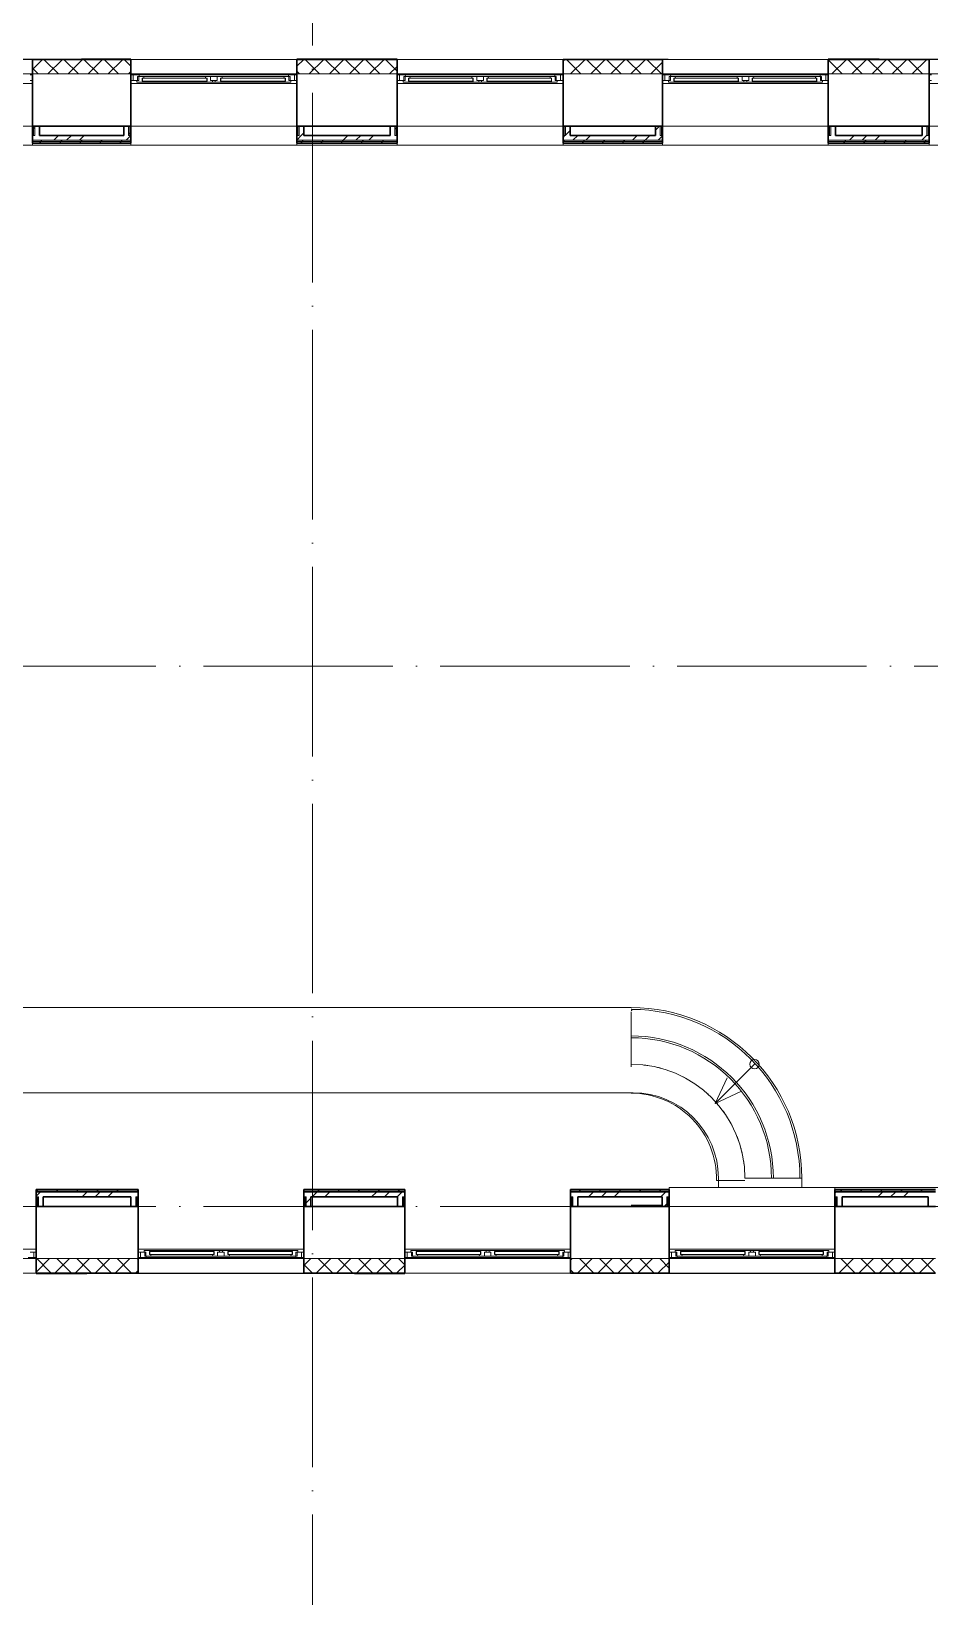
# Model space of a CAD drawing. Header units: millimetres. Extents: x -421858 to 614926, y -468665 to 141641.
# Drawn here: x 146510 to 155991, y 12845 to 29363 of the extents above; entities that cross this region are included whole.
import ezdxf

# ---------------------------------------------------------------- set-up
doc = ezdxf.new("R2010")
doc.units = ezdxf.units.MM
doc.linetypes.add('ADSK_Линия сетки', pattern=[25, 20, -2.5, 0, -2.5])
for name, color, linetype, lineweight in [('_ Окна', 7, 'Continuous', 9), ('Аннотация', 7, 'Continuous', 18), ('Лестницы', 252, 'Continuous', 9), ('Линии', 252, 'Continuous', 9), ('Ограждение', 252, 'Continuous', 9), ('Окна', 252, 'Continuous', 9), ('Оси', 252, 'Continuous', 9), ('Перекрытие', 252, 'Continuous', 18), ('Стены внутренние', 7, 'Continuous', 18), ('Стены наружные', 7, 'Continuous', 18), ('Стены штриховка', 252, 'Continuous', 9)]:
    doc.layers.add(name, color=color, linetype=linetype, lineweight=lineweight)
doc.layers.add('Узлы', color=7, linetype='Continuous')

# ---------------------------------------------------------------- blocks, each defined once
blk = doc.blocks.new('2 этаж')
at = {"layer": '_ Окна', "color": 251, "true_color": 0x636466}
for p, q in [((146521, 28903), (146496, 28903)), ((146496, 28845), (146521, 28845)), ((147586, 28903), (147561, 28903)), ((147561, 28845), (147586, 28845)), ((147586, 28845), (147586, 28903)), ((147684, 28869), (147681, 28869)), ((147681, 28869), (147681, 28837)), ((147681, 28837), (147684, 28837)), ((148361, 28869), (147684, 28869)), ((147684, 28869), (147684, 28837)), ((147684, 28837), (147684, 28869)), ((147684, 28837), (148361, 28837)), ((148361, 28837), (148361, 28869)), ((148361, 28869), (148361, 28837)), ((148364, 28869), (148361, 28869)), ((148361, 28837), (148364, 28837)), ((148364, 28837), (148364, 28869)), ((148511, 28869), (148508, 28869)), ((148508, 28869), (148508, 28837)), ((148508, 28837), (148511, 28837)), ((149188, 28869), (148511, 28869)), ((148511, 28869), (148511, 28837)), ((148511, 28837), (148511, 28869)), ((148511, 28837), (149188, 28837)), ((149188, 28837), (149188, 28869)), ((149188, 28869), (149188, 28837)), ((149191, 28869), (149188, 28869)), ((149188, 28837), (149191, 28837)), ((149191, 28837), (149191, 28869)), ((149311, 28903), (149286, 28903)), ((149286, 28903), (149286, 28845)), ((149286, 28845), (149311, 28845)), ((150396, 28903), (150371, 28903)), ((150371, 28845), (150396, 28845)), ((150396, 28845), (150396, 28903)), ((150494, 28869), (150491, 28869)), ((150491, 28869), (150491, 28837)), ((150491, 28837), (150494, 28837)), ((151171, 28869), (150494, 28869)), ((150494, 28869), (150494, 28837)), ((150494, 28837), (150494, 28869)), ((150494, 28837), (151171, 28837)), ((151171, 28837), (151171, 28869)), ((151171, 28869), (151171, 28837)), ((151174, 28869), (151171, 28869)), ((151171, 28837), (151174, 28837)), ((151174, 28837), (151174, 28869)), ((151321, 28869), (151318, 28869)), ((151318, 28869), (151318, 28837)), ((151318, 28837), (151321, 28837)), ((151998, 28869), (151321, 28869)), ((151321, 28869), (151321, 28837)), ((151321, 28837), (151321, 28869)), ((151321, 28837), (151998, 28837)), ((151998, 28837), (151998, 28869)), ((151998, 28869), (151998, 28837)), ((152001, 28869), (151998, 28869)), ((151998, 28837), (152001, 28837)), ((152001, 28837), (152001, 28869)), ((152121, 28903), (152096, 28903)), ((152096, 28903), (152096, 28845)), ((152096, 28845), (152121, 28845)), ((153196, 28903), (153171, 28903)), ((153171, 28845), (153196, 28845)), ((153196, 28845), (153196, 28903)), ((153294, 28869), (153291, 28869)), ((153291, 28869), (153291, 28837)), ((153291, 28837), (153294, 28837)), ((153971, 28869), (153294, 28869)), ((153294, 28869), (153294, 28837)), ((153294, 28837), (153294, 28869)), ((153294, 28837), (153971, 28837)), ((153971, 28837), (153971, 28869)), ((153971, 28869), (153971, 28837)), ((153974, 28869), (153971, 28869)), ((153971, 28837), (153974, 28837)), ((153974, 28837), (153974, 28869)), ((154121, 28869), (154118, 28869)), ((154118, 28869), (154118, 28837)), ((154118, 28837), (154121, 28837)), ((154798, 28869), (154121, 28869)), ((154121, 28869), (154121, 28837)), ((154121, 28837), (154121, 28869)), ((154121, 28837), (154798, 28837)), ((154798, 28837), (154798, 28869)), ((154798, 28869), (154798, 28837)), ((154801, 28869), (154798, 28869)), ((154798, 28837), (154801, 28837)), ((154801, 28837), (154801, 28869)), ((154921, 28903), (154896, 28903)), ((154896, 28903), (154896, 28845)), ((154896, 28845), (154921, 28845)), ((156011, 28903), (155986, 28903)), ((155986, 28845), (156011, 28845)), ((146561, 16481), (146536, 16481)), ((146536, 16481), (146536, 16423)), ((146536, 16423), (146561, 16423)), ((147661, 16481), (147636, 16481)), ((147636, 16423), (147661, 16423)), ((147661, 16423), (147661, 16481)), ((147759, 16489), (147756, 16489)), ((147756, 16489), (147756, 16457)), ((147756, 16457), (147759, 16457)), ((148436, 16489), (147759, 16489)), ((147759, 16489), (147759, 16457)), ((147759, 16457), (147759, 16489)), ((147759, 16457), (148436, 16457)), ((148436, 16457), (148436, 16489)), ((148436, 16489), (148436, 16457)), ((148439, 16489), (148436, 16489)), ((148436, 16457), (148439, 16457)), ((148439, 16457), (148439, 16489)), ((148586, 16489), (148583, 16489)), ((148583, 16489), (148583, 16457)), ((148583, 16457), (148586, 16457)), ((149263, 16489), (148586, 16489)), ((148586, 16489), (148586, 16457)), ((148586, 16457), (148586, 16489)), ((148586, 16457), (149263, 16457)), ((149263, 16457), (149263, 16489)), ((149263, 16489), (149263, 16457)), ((149266, 16489), (149263, 16489)), ((149263, 16457), (149266, 16457)), ((149266, 16457), (149266, 16489)), ((149386, 16481), (149361, 16481)), ((149361, 16481), (149361, 16423)), ((149361, 16423), (149386, 16423)), ((150476, 16481), (150451, 16481)), ((150451, 16423), (150476, 16423)), ((150476, 16423), (150476, 16481)), ((150574, 16489), (150571, 16489)), ((150571, 16489), (150571, 16457)), ((150571, 16457), (150574, 16457)), ((151251, 16489), (150574, 16489)), ((150574, 16489), (150574, 16457)), ((150574, 16457), (150574, 16489)), ((150574, 16457), (151251, 16457)), ((151251, 16457), (151251, 16489)), ((151251, 16489), (151251, 16457)), ((151254, 16489), (151251, 16489)), ((151251, 16457), (151254, 16457)), ((151254, 16457), (151254, 16489)), ((151401, 16489), (151398, 16489)), ((151398, 16489), (151398, 16457)), ((151398, 16457), (151401, 16457)), ((152078, 16489), (151401, 16489)), ((151401, 16489), (151401, 16457)), ((151401, 16457), (151401, 16489)), ((151401, 16457), (152078, 16457)), ((152078, 16457), (152078, 16489)), ((152078, 16489), (152078, 16457)), ((152081, 16489), (152078, 16489)), ((152078, 16457), (152081, 16457)), ((152081, 16457), (152081, 16489)), ((152201, 16481), (152176, 16481)), ((152176, 16481), (152176, 16423)), ((152176, 16423), (152201, 16423)), ((153266, 16481), (153241, 16481)), ((153241, 16423), (153266, 16423)), ((153266, 16423), (153266, 16481)), ((153364, 16489), (153361, 16489)), ((153361, 16489), (153361, 16457)), ((153361, 16457), (153364, 16457)), ((154041, 16489), (153364, 16489)), ((153364, 16489), (153364, 16457)), ((153364, 16457), (153364, 16489)), ((153364, 16457), (154041, 16457)), ((154041, 16457), (154041, 16489)), ((154041, 16489), (154041, 16457)), ((154044, 16489), (154041, 16489)), ((154041, 16457), (154044, 16457)), ((154044, 16457), (154044, 16489)), ((154191, 16489), (154188, 16489)), ((154188, 16489), (154188, 16457)), ((154188, 16457), (154191, 16457)), ((154868, 16489), (154191, 16489)), ((154191, 16489), (154191, 16457)), ((154191, 16457), (154191, 16489)), ((154191, 16457), (154868, 16457)), ((154868, 16457), (154868, 16489)), ((154868, 16489), (154868, 16457)), ((154871, 16489), (154868, 16489)), ((154868, 16457), (154871, 16457)), ((154871, 16457), (154871, 16489)), ((154991, 16481), (154966, 16481)), ((154966, 16481), (154966, 16423)), ((154966, 16423), (154991, 16423))]:
    blk.add_line(p, q, dxfattribs=at)
at = {"layer": '_ Окна', "color": 251, "lineweight": 18, "true_color": 0x636466}
for p, q in [((147645, 28903), (147586, 28903)), ((147586, 28903), (147586, 28845)), ((147586, 28845), (147624, 28845)), ((147644, 28845), (147624, 28845)), ((147624, 28845), (147624, 28828)), ((147624, 28828), (147680, 28828)), ((147632, 28845), (147632, 28886)), ((147632, 28886), (147644, 28886)), ((147644, 28886), (147644, 28845)), ((147694, 28886), (147644, 28886)), ((147650, 28886), (147645, 28903)), ((147680, 28828), (147681, 28829)), ((147681, 28837), (147681, 28869)), ((147681, 28869), (147699, 28869)), ((147699, 28837), (147681, 28837)), ((147681, 28829), (147682, 28828)), ((147682, 28828), (147697, 28828)), ((147699, 28869), (147694, 28886)), ((147697, 28828), (147699, 28837)), ((148351, 28886), (148346, 28869)), ((148346, 28869), (148364, 28869)), ((148364, 28837), (148346, 28837)), ((148346, 28837), (148348, 28828)), ((148348, 28828), (148363, 28828)), ((148401, 28886), (148351, 28886)), ((148363, 28828), (148364, 28829)), ((148364, 28869), (148364, 28837)), ((148364, 28829), (148365, 28828)), ((148365, 28828), (148421, 28828)), ((148401, 28845), (148401, 28886)), ((148421, 28845), (148401, 28845)), ((148421, 28828), (148421, 28845)), ((148471, 28845), (148451, 28845)), ((148451, 28845), (148451, 28828)), ((148451, 28828), (148507, 28828)), ((148471, 28886), (148471, 28845)), ((148521, 28886), (148471, 28886)), ((148507, 28828), (148508, 28829)), ((148508, 28837), (148508, 28869)), ((148508, 28869), (148526, 28869)), ((148526, 28837), (148508, 28837)), ((148508, 28829), (148509, 28828)), ((148509, 28828), (148524, 28828)), ((148526, 28869), (148521, 28886)), ((148524, 28828), (148526, 28837)), ((149178, 28886), (149173, 28869)), ((149173, 28869), (149191, 28869)), ((149191, 28837), (149173, 28837)), ((149173, 28837), (149175, 28828)), ((149175, 28828), (149190, 28828)), ((149228, 28886), (149178, 28886)), ((149190, 28828), (149191, 28829)), ((149191, 28869), (149191, 28837)), ((149191, 28829), (149192, 28828)), ((149192, 28828), (149248, 28828)), ((149227, 28903), (149222, 28886)), ((149286, 28903), (149227, 28903)), ((149228, 28845), (149228, 28886)), ((149228, 28886), (149240, 28886)), ((149248, 28845), (149228, 28845)), ((149240, 28886), (149240, 28845)), ((149248, 28828), (149248, 28845)), ((149248, 28845), (149286, 28845)), ((149286, 28845), (149286, 28903)), ((150455, 28903), (150396, 28903)), ((150396, 28903), (150396, 28845)), ((150396, 28845), (150434, 28845)), ((150454, 28845), (150434, 28845)), ((150434, 28845), (150434, 28828)), ((150434, 28828), (150490, 28828)), ((150442, 28845), (150442, 28886)), ((150442, 28886), (150454, 28886)), ((150454, 28886), (150454, 28845)), ((150504, 28886), (150454, 28886)), ((150460, 28886), (150455, 28903)), ((150490, 28828), (150491, 28829)), ((150491, 28837), (150491, 28869)), ((150491, 28869), (150509, 28869)), ((150509, 28837), (150491, 28837)), ((150491, 28829), (150492, 28828)), ((150492, 28828), (150507, 28828)), ((150509, 28869), (150504, 28886)), ((150507, 28828), (150509, 28837)), ((151161, 28886), (151156, 28869)), ((151156, 28869), (151174, 28869)), ((151174, 28837), (151156, 28837)), ((151156, 28837), (151158, 28828)), ((151158, 28828), (151173, 28828)), ((151211, 28886), (151161, 28886)), ((151173, 28828), (151174, 28829)), ((151174, 28869), (151174, 28837)), ((151174, 28829), (151175, 28828)), ((151175, 28828), (151231, 28828)), ((151211, 28845), (151211, 28886)), ((151231, 28845), (151211, 28845)), ((151231, 28828), (151231, 28845)), ((151281, 28845), (151261, 28845)), ((151261, 28845), (151261, 28828)), ((151261, 28828), (151317, 28828)), ((151281, 28886), (151281, 28845)), ((151331, 28886), (151281, 28886)), ((151317, 28828), (151318, 28829)), ((151318, 28837), (151318, 28869)), ((151318, 28869), (151336, 28869)), ((151336, 28837), (151318, 28837)), ((151318, 28829), (151319, 28828)), ((151319, 28828), (151334, 28828)), ((151336, 28869), (151331, 28886)), ((151334, 28828), (151336, 28837)), ((151988, 28886), (151983, 28869)), ((151983, 28869), (152001, 28869)), ((152001, 28837), (151983, 28837)), ((151983, 28837), (151985, 28828)), ((151985, 28828), (152000, 28828)), ((152038, 28886), (151988, 28886)), ((152000, 28828), (152001, 28829)), ((152001, 28869), (152001, 28837)), ((152001, 28829), (152002, 28828)), ((152002, 28828), (152058, 28828)), ((152037, 28903), (152032, 28886)), ((152096, 28903), (152037, 28903)), ((152038, 28845), (152038, 28886)), ((152038, 28886), (152050, 28886)), ((152058, 28845), (152038, 28845)), ((152050, 28886), (152050, 28845)), ((152058, 28828), (152058, 28845)), ((152058, 28845), (152096, 28845)), ((152096, 28845), (152096, 28903)), ((153255, 28903), (153196, 28903)), ((153196, 28903), (153196, 28845)), ((153196, 28845), (153234, 28845)), ((153254, 28845), (153234, 28845)), ((153234, 28845), (153234, 28828)), ((153234, 28828), (153290, 28828)), ((153242, 28845), (153242, 28886)), ((153242, 28886), (153254, 28886)), ((153254, 28886), (153254, 28845)), ((153304, 28886), (153254, 28886)), ((153260, 28886), (153255, 28903)), ((153290, 28828), (153291, 28829)), ((153291, 28837), (153291, 28869)), ((153291, 28869), (153309, 28869)), ((153309, 28837), (153291, 28837)), ((153291, 28829), (153292, 28828)), ((153292, 28828), (153307, 28828)), ((153309, 28869), (153304, 28886)), ((153307, 28828), (153309, 28837)), ((153961, 28886), (153956, 28869)), ((153956, 28869), (153974, 28869)), ((153974, 28837), (153956, 28837)), ((153956, 28837), (153958, 28828)), ((153958, 28828), (153973, 28828)), ((154011, 28886), (153961, 28886)), ((153973, 28828), (153974, 28829)), ((153974, 28869), (153974, 28837)), ((153974, 28829), (153975, 28828)), ((153975, 28828), (154031, 28828)), ((154011, 28845), (154011, 28886)), ((154031, 28845), (154011, 28845)), ((154031, 28828), (154031, 28845)), ((154081, 28845), (154061, 28845)), ((154061, 28845), (154061, 28828)), ((154061, 28828), (154117, 28828)), ((154081, 28886), (154081, 28845)), ((154131, 28886), (154081, 28886)), ((154117, 28828), (154118, 28829)), ((154118, 28837), (154118, 28869)), ((154118, 28869), (154136, 28869)), ((154136, 28837), (154118, 28837)), ((154118, 28829), (154119, 28828)), ((154119, 28828), (154134, 28828)), ((154136, 28869), (154131, 28886)), ((154134, 28828), (154136, 28837)), ((154788, 28886), (154783, 28869)), ((154783, 28869), (154801, 28869)), ((154801, 28837), (154783, 28837)), ((154783, 28837), (154785, 28828)), ((154785, 28828), (154800, 28828)), ((154838, 28886), (154788, 28886)), ((154800, 28828), (154801, 28829)), ((154801, 28869), (154801, 28837)), ((154801, 28829), (154802, 28828)), ((154802, 28828), (154858, 28828)), ((154837, 28903), (154832, 28886)), ((154896, 28903), (154837, 28903)), ((154838, 28845), (154838, 28886)), ((154838, 28886), (154850, 28886)), ((154858, 28845), (154838, 28845)), ((154850, 28886), (154850, 28845)), ((154858, 28828), (154858, 28845)), ((154858, 28845), (154896, 28845)), ((154896, 28845), (154896, 28903)), ((146477, 16423), (146536, 16423)), ((146536, 16481), (146498, 16481)), ((146536, 16423), (146536, 16481)), ((147699, 16481), (147661, 16481)), ((147661, 16481), (147661, 16423)), ((147661, 16423), (147720, 16423)), ((147755, 16498), (147699, 16498)), ((147699, 16498), (147699, 16481)), ((147699, 16481), (147719, 16481)), ((147707, 16440), (147707, 16481)), ((147719, 16440), (147707, 16440)), ((147719, 16481), (147719, 16440)), ((147719, 16440), (147769, 16440)), ((147720, 16423), (147725, 16440)), ((147756, 16497), (147755, 16498)), ((147757, 16498), (147756, 16497)), ((147756, 16457), (147756, 16489)), ((147756, 16489), (147774, 16489)), ((147774, 16457), (147756, 16457)), ((147772, 16498), (147757, 16498)), ((147769, 16440), (147774, 16457)), ((147774, 16489), (147772, 16498)), ((148423, 16498), (148421, 16489)), ((148421, 16489), (148439, 16489)), ((148439, 16457), (148421, 16457)), ((148421, 16457), (148426, 16440)), ((148438, 16498), (148423, 16498)), ((148426, 16440), (148476, 16440)), ((148439, 16497), (148438, 16498)), ((148440, 16498), (148439, 16497)), ((148439, 16489), (148439, 16457)), ((148496, 16498), (148440, 16498)), ((148476, 16440), (148476, 16481)), ((148476, 16481), (148496, 16481)), ((148496, 16481), (148496, 16498)), ((148582, 16498), (148526, 16498)), ((148526, 16498), (148526, 16481)), ((148526, 16481), (148546, 16481)), ((148546, 16481), (148546, 16440)), ((148546, 16440), (148596, 16440)), ((148583, 16497), (148582, 16498)), ((148584, 16498), (148583, 16497)), ((148583, 16457), (148583, 16489)), ((148583, 16489), (148601, 16489)), ((148601, 16457), (148583, 16457)), ((148599, 16498), (148584, 16498)), ((148596, 16440), (148601, 16457)), ((148601, 16489), (148599, 16498)), ((149250, 16498), (149248, 16489)), ((149248, 16489), (149266, 16489)), ((149266, 16457), (149248, 16457)), ((149248, 16457), (149253, 16440)), ((149265, 16498), (149250, 16498)), ((149253, 16440), (149303, 16440)), ((149266, 16497), (149265, 16498)), ((149267, 16498), (149266, 16497)), ((149266, 16489), (149266, 16457)), ((149323, 16498), (149267, 16498)), ((149297, 16440), (149302, 16423)), ((149302, 16423), (149361, 16423)), ((149303, 16440), (149303, 16481)), ((149303, 16481), (149323, 16481)), ((149315, 16440), (149303, 16440)), ((149315, 16481), (149315, 16440)), ((149323, 16481), (149323, 16498)), ((149361, 16481), (149323, 16481)), ((149361, 16423), (149361, 16481)), ((150514, 16481), (150476, 16481)), ((150476, 16481), (150476, 16423)), ((150476, 16423), (150535, 16423)), ((150570, 16498), (150514, 16498)), ((150514, 16498), (150514, 16481)), ((150514, 16481), (150534, 16481)), ((150522, 16440), (150522, 16481)), ((150534, 16440), (150522, 16440)), ((150534, 16481), (150534, 16440)), ((150534, 16440), (150584, 16440)), ((150535, 16423), (150540, 16440)), ((150571, 16497), (150570, 16498)), ((150572, 16498), (150571, 16497)), ((150571, 16457), (150571, 16489)), ((150571, 16489), (150589, 16489)), ((150589, 16457), (150571, 16457)), ((150587, 16498), (150572, 16498)), ((150584, 16440), (150589, 16457)), ((150589, 16489), (150587, 16498)), ((151238, 16498), (151236, 16489)), ((151236, 16489), (151254, 16489)), ((151254, 16457), (151236, 16457)), ((151236, 16457), (151241, 16440)), ((151253, 16498), (151238, 16498)), ((151241, 16440), (151291, 16440)), ((151254, 16497), (151253, 16498)), ((151255, 16498), (151254, 16497)), ((151254, 16489), (151254, 16457)), ((151311, 16498), (151255, 16498)), ((151291, 16440), (151291, 16481)), ((151291, 16481), (151311, 16481)), ((151311, 16481), (151311, 16498)), ((151397, 16498), (151341, 16498)), ((151341, 16498), (151341, 16481)), ((151341, 16481), (151361, 16481)), ((151361, 16481), (151361, 16440)), ((151361, 16440), (151411, 16440)), ((151398, 16497), (151397, 16498)), ((151399, 16498), (151398, 16497)), ((151398, 16457), (151398, 16489)), ((151398, 16489), (151416, 16489)), ((151416, 16457), (151398, 16457)), ((151414, 16498), (151399, 16498)), ((151411, 16440), (151416, 16457)), ((151416, 16489), (151414, 16498)), ((152065, 16498), (152063, 16489)), ((152063, 16489), (152081, 16489)), ((152081, 16457), (152063, 16457)), ((152063, 16457), (152068, 16440)), ((152080, 16498), (152065, 16498)), ((152068, 16440), (152118, 16440)), ((152081, 16497), (152080, 16498)), ((152082, 16498), (152081, 16497)), ((152081, 16489), (152081, 16457)), ((152138, 16498), (152082, 16498)), ((152112, 16440), (152117, 16423)), ((152117, 16423), (152176, 16423)), ((152118, 16440), (152118, 16481)), ((152118, 16481), (152138, 16481)), ((152130, 16440), (152118, 16440)), ((152130, 16481), (152130, 16440)), ((152138, 16481), (152138, 16498)), ((152176, 16481), (152138, 16481)), ((152176, 16423), (152176, 16481)), ((153304, 16481), (153266, 16481)), ((153266, 16481), (153266, 16423)), ((153266, 16423), (153325, 16423)), ((153360, 16498), (153304, 16498)), ((153304, 16498), (153304, 16481)), ((153304, 16481), (153324, 16481)), ((153312, 16440), (153312, 16481)), ((153324, 16440), (153312, 16440)), ((153324, 16481), (153324, 16440)), ((153324, 16440), (153374, 16440)), ((153325, 16423), (153330, 16440)), ((153361, 16497), (153360, 16498)), ((153362, 16498), (153361, 16497)), ((153361, 16457), (153361, 16489)), ((153361, 16489), (153379, 16489)), ((153379, 16457), (153361, 16457)), ((153377, 16498), (153362, 16498)), ((153374, 16440), (153379, 16457)), ((153379, 16489), (153377, 16498)), ((154028, 16498), (154026, 16489)), ((154026, 16489), (154044, 16489)), ((154044, 16457), (154026, 16457)), ((154026, 16457), (154031, 16440)), ((154043, 16498), (154028, 16498)), ((154031, 16440), (154081, 16440)), ((154044, 16497), (154043, 16498)), ((154045, 16498), (154044, 16497)), ((154044, 16489), (154044, 16457)), ((154101, 16498), (154045, 16498)), ((154081, 16440), (154081, 16481)), ((154081, 16481), (154101, 16481)), ((154101, 16481), (154101, 16498)), ((154187, 16498), (154131, 16498)), ((154131, 16498), (154131, 16481)), ((154131, 16481), (154151, 16481)), ((154151, 16481), (154151, 16440)), ((154151, 16440), (154201, 16440)), ((154188, 16497), (154187, 16498)), ((154189, 16498), (154188, 16497)), ((154188, 16457), (154188, 16489)), ((154188, 16489), (154206, 16489)), ((154206, 16457), (154188, 16457)), ((154204, 16498), (154189, 16498)), ((154201, 16440), (154206, 16457)), ((154206, 16489), (154204, 16498)), ((154855, 16498), (154853, 16489)), ((154853, 16489), (154871, 16489)), ((154871, 16457), (154853, 16457)), ((154853, 16457), (154858, 16440)), ((154870, 16498), (154855, 16498)), ((154858, 16440), (154908, 16440)), ((154871, 16497), (154870, 16498)), ((154872, 16498), (154871, 16497)), ((154871, 16489), (154871, 16457)), ((154928, 16498), (154872, 16498)), ((154902, 16440), (154907, 16423)), ((154907, 16423), (154966, 16423)), ((154908, 16440), (154908, 16481)), ((154908, 16481), (154928, 16481)), ((154920, 16440), (154908, 16440)), ((154920, 16481), (154920, 16440)), ((154928, 16481), (154928, 16498)), ((154966, 16481), (154928, 16481)), ((154966, 16423), (154966, 16481))]:
    blk.add_line(p, q, dxfattribs=at)
at = {"layer": 'Аннотация', "color": 251, "lineweight": 20, "true_color": 0x636466}
for q in [(153853, 18320), (153999, 18175)]:
    blk.add_line((153727, 18048), q, dxfattribs=at)
blk.add_circle((154143, 18464), 50, dxfattribs=at)
at = {"layer": 'Лестницы', "color": 251, "true_color": 0x636466}
for radius, start, end in [(1800, 0, 90), (1780, 0, 89.8388), (1500, 0, 90), (1480, 0, 90), (1200, 81.6338, 83.6422), (1200, 74.9412, 77.224), (1200, 68.488, 70.6478), (1200, 62.115, 63.3465), (1200, 54.0241, 55.7661), (1200, 47.1291, 49.3736), (1200, 40.6264, 42.8709), (1200, 34.2339, 35.9759), (1200, 26.6535, 27.885), (1200, 19.3522, 21.512), (1200, 12.776, 15.0588), (1200, 6.3578, 8.3662)]:
    blk.add_arc((152841, 17263), radius, start, end, dxfattribs=at)
at = {"layer": 'Линии', "color": 251, "ltscale": 100, "true_color": 0x636466}
for p, q in [((152841, 18438), (152841, 19018)), ((154041, 17238), (153741, 17238)), ((154641, 17238), (154641, 17163))]:
    blk.add_line(p, q, dxfattribs=at)
at = {"layer": 'Линии', "color": 251, "true_color": 0x636466}
blk.add_arc((152841, 17258), 900, 358.7267, 90, dxfattribs=at)
at = {"layer": 'Ограждение', "color": 251, "true_color": 0x636466}
for p, q in [((146521, 28813), (144771, 28813)), ((149311, 28813), (147561, 28813)), ((152121, 28813), (150371, 28813)), ((154921, 28813), (153171, 28813)), ((157736, 28813), (155986, 28813)), ((146521, 28363), (144771, 28363)), ((149311, 28363), (147561, 28363)), ((152121, 28363), (150371, 28363)), ((154921, 28363), (153171, 28363)), ((157736, 28363), (155986, 28363)), ((158366, 28163), (138751, 28163)), ((146521, 28163), (144771, 28163)), ((146521, 28183), (146521, 28163)), ((147561, 28163), (147561, 28183)), ((149311, 28163), (147561, 28163)), ((149311, 28183), (149311, 28163)), ((150371, 28163), (150371, 28183)), ((152121, 28163), (150371, 28163)), ((152121, 28183), (152121, 28163)), ((153171, 28163), (153171, 28183)), ((154921, 28163), (153171, 28163)), ((154921, 28183), (154921, 28163)), ((155986, 28163), (155986, 28183)), ((157736, 28163), (155986, 28163)), ((152841, 19063), (139936, 19063)), ((152846, 19046), (152841, 19046)), ((152841, 19031), (152846, 19031)), ((152846, 19046), (152846, 19031)), ((152841, 18163), (138751, 18163)), ((153241, 17143), (153241, 17163)), ((153241, 17163), (158366, 17163)), ((153241, 17143), (153241, 17163)), ((153241, 17163), (154991, 17163)), ((154991, 17163), (154991, 17143)), ((153241, 16963), (154991, 16963)), ((146561, 16513), (144811, 16513)), ((149386, 16513), (147636, 16513)), ((152201, 16513), (150451, 16513)), ((153241, 16513), (154991, 16513))]:
    blk.add_line(p, q, dxfattribs=at)
at = {"layer": 'Окна', "color": 251, "true_color": 0x636466}
for p, q in [((149227, 28903), (147645, 28903)), ((147680, 28828), (147682, 28828)), ((148351, 28886), (147694, 28886)), ((147697, 28828), (148348, 28828)), ((148363, 28828), (148365, 28828)), ((148401, 28886), (148471, 28886)), ((148421, 28845), (148451, 28845)), ((148451, 28828), (148421, 28828)), ((148507, 28828), (148509, 28828)), ((149178, 28886), (148521, 28886)), ((148524, 28828), (149175, 28828)), ((149190, 28828), (149192, 28828)), ((152037, 28903), (150455, 28903)), ((150490, 28828), (150492, 28828)), ((151161, 28886), (150504, 28886)), ((150507, 28828), (151158, 28828)), ((151173, 28828), (151175, 28828)), ((151211, 28886), (151281, 28886)), ((151231, 28845), (151261, 28845)), ((151261, 28828), (151231, 28828)), ((151317, 28828), (151319, 28828)), ((151988, 28886), (151331, 28886)), ((151334, 28828), (151985, 28828)), ((152000, 28828), (152002, 28828)), ((154837, 28903), (153255, 28903)), ((153290, 28828), (153292, 28828)), ((153961, 28886), (153304, 28886)), ((153307, 28828), (153958, 28828)), ((153973, 28828), (153975, 28828)), ((154011, 28886), (154081, 28886)), ((154031, 28845), (154061, 28845)), ((154061, 28828), (154031, 28828)), ((154117, 28828), (154119, 28828)), ((154788, 28886), (154131, 28886)), ((154134, 28828), (154785, 28828)), ((154800, 28828), (154802, 28828)), ((147720, 16423), (149302, 16423)), ((147757, 16498), (147755, 16498)), ((147769, 16440), (148426, 16440)), ((148423, 16498), (147772, 16498)), ((148440, 16498), (148438, 16498)), ((148546, 16440), (148476, 16440)), ((148496, 16498), (148526, 16498)), ((148526, 16481), (148496, 16481)), ((148584, 16498), (148582, 16498)), ((148596, 16440), (149253, 16440)), ((149250, 16498), (148599, 16498)), ((149267, 16498), (149265, 16498)), ((150535, 16423), (152117, 16423)), ((150572, 16498), (150570, 16498)), ((150584, 16440), (151241, 16440)), ((151238, 16498), (150587, 16498)), ((151255, 16498), (151253, 16498)), ((151361, 16440), (151291, 16440)), ((151311, 16498), (151341, 16498)), ((151341, 16481), (151311, 16481)), ((151399, 16498), (151397, 16498)), ((151411, 16440), (152068, 16440)), ((152065, 16498), (151414, 16498)), ((152082, 16498), (152080, 16498)), ((153325, 16423), (154907, 16423)), ((153362, 16498), (153360, 16498)), ((153374, 16440), (154031, 16440)), ((154028, 16498), (153377, 16498)), ((154045, 16498), (154043, 16498)), ((154151, 16440), (154081, 16440)), ((154101, 16498), (154131, 16498)), ((154131, 16481), (154101, 16481)), ((154189, 16498), (154187, 16498)), ((154201, 16440), (154858, 16440)), ((154855, 16498), (154204, 16498)), ((154872, 16498), (154870, 16498))]:
    blk.add_line(p, q, dxfattribs=at)
at = {"layer": 'Оси', "color": 251, "linetype": 'ADSK_Линия сетки', "ltscale": 100, "true_color": 0x636466}
for p, q in [((149476, 33713), (149476, -32263)), ((165326, 28363), (93604, 28363)), ((165326, 22663), (93566, 22663)), ((165326, 16963), (93604, 16963))]:
    blk.add_line(p, q, dxfattribs=at)
at = {"layer": 'Перекрытие', "color": 251, "ltscale": 100, "true_color": 0x636466}
for p, q in [((152861, 18163), (152841, 18163)), ((153761, 17163), (153761, 17263)), ((154641, 17263), (154041, 17263)), ((154641, 17163), (154641, 17263))]:
    blk.add_line(p, q, dxfattribs=at)
at = {"layer": 'Перекрытие', "color": 251, "true_color": 0x636466}
for centre, radius in [((152841, 17263), 1200), ((152861, 17263), 900)]:
    blk.add_arc(centre, radius, 0, 90, dxfattribs=at)
at = {"layer": 'Стены внутренние', "color": 251, "true_color": 0x636466}
for p, q in [((137721, 28913), (161826, 28913)), ((144771, 29065), (146521, 29065)), ((147561, 29065), (149311, 29065)), ((150371, 29065), (152121, 29065)), ((153171, 29065), (154921, 29065)), ((155986, 29065), (157736, 29065)), ((138076, 16413), (150451, 16413)), ((143761, 16413), (149386, 16413)), ((156051, 16413), (149386, 16413)), ((146561, 16261), (144811, 16261)), ((149386, 16261), (147636, 16261)), ((152201, 16261), (150451, 16261)), ((154991, 16261), (153241, 16261))]:
    blk.add_line(p, q, dxfattribs=at)
at = {"layer": 'Стены внутренние', "color": 251, "lineweight": 30, "true_color": 0x636466}
for p, q in [((146521, 28363), (146521, 29065)), ((146521, 29065), (147561, 29065)), ((147561, 28363), (147561, 29065)), ((149311, 28363), (149311, 29065)), ((149311, 29065), (150371, 29065)), ((150371, 28363), (150371, 29065)), ((152121, 28363), (152121, 29065)), ((152121, 29065), (153171, 29065)), ((153171, 28363), (153171, 29065)), ((154921, 28363), (154921, 29065)), ((154921, 29065), (155986, 29065)), ((155986, 28363), (155986, 29065)), ((147486, 28363), (146596, 28363)), ((150296, 28363), (149386, 28363)), ((153096, 28363), (152196, 28363)), ((155911, 28363), (154996, 28363)), ((146561, 16963), (146561, 16261)), ((146636, 16963), (147561, 16963)), ((147636, 16963), (147636, 16261)), ((149386, 16963), (149386, 16261)), ((149461, 16963), (150376, 16963)), ((150451, 16963), (150451, 16261)), ((152201, 16963), (152201, 16261)), ((152276, 16963), (153166, 16963)), ((153241, 16963), (153241, 16261)), ((154991, 16963), (154991, 16261)), ((155976, 16963), (155066, 16963)), ((147096, 16261), (147636, 16261)), ((150451, 16261), (149386, 16261)), ((152201, 16261), (153241, 16261)), ((154991, 16261), (156051, 16261))]:
    blk.add_line(p, q, dxfattribs=at)
at = {"layer": 'Стены внутренние', "color": 251, "linetype": 'Continuous', "lineweight": 9, "true_color": 0x636466}
for p, q in [((146521, 28961), (146623, 29063)), ((146583, 28913), (146521, 28974)), ((146795, 28913), (146645, 29063)), ((146685, 28913), (146835, 29063)), ((147007, 28913), (146857, 29063)), ((146897, 28913), (147047, 29063)), ((146991, 29065), (146990, 29063)), ((147219, 28913), (147069, 29063)), ((147082, 29063), (147081, 29065)), ((147109, 28913), (147259, 29063)), ((147431, 28913), (147281, 29063)), ((147322, 28913), (147472, 29063)), ((147559, 28997), (147493, 29063)), ((147534, 28913), (147561, 28940)), ((149313, 29023), (149311, 29019)), ((149340, 28913), (149311, 28942)), ((149313, 28995), (149381, 29063)), ((149552, 28913), (149402, 29063)), ((149443, 28913), (149593, 29063)), ((149455, 29065), (149453, 29063)), ((149765, 28913), (149615, 29063)), ((149655, 28913), (149805, 29063)), ((149977, 28913), (149827, 29063)), ((149867, 28913), (150017, 29063)), ((149898, 29063), (149897, 29065)), ((150189, 28913), (150039, 29063)), ((150079, 28913), (150229, 29063)), ((150371, 28943), (150251, 29063)), ((150291, 28913), (150369, 28990)), ((152121, 29034), (152123, 29034)), ((152123, 29047), (152138, 29063)), ((152310, 28913), (152160, 29063)), ((152201, 28913), (152351, 29063)), ((152270, 29065), (152269, 29063)), ((152362, 29063), (152360, 29065)), ((152522, 28913), (152372, 29063)), ((152413, 28913), (152563, 29063)), ((152734, 28913), (152584, 29063)), ((152625, 28913), (152775, 29063)), ((152946, 28913), (152796, 29063)), ((152837, 28913), (152987, 29063)), ((153159, 28913), (153009, 29063)), ((153049, 28913), (153169, 29033)), ((155068, 28913), (154923, 29058)), ((154958, 28913), (155108, 29063)), ((155280, 28913), (155130, 29063)), ((155170, 28913), (155320, 29063)), ((155177, 29063), (155176, 29065)), ((155492, 28913), (155342, 29063)), ((155383, 28913), (155533, 29063)), ((155704, 28913), (155554, 29063)), ((155595, 28913), (155745, 29063)), ((155916, 28913), (155766, 29063)), ((155807, 28913), (155957, 29063)), ((155984, 29057), (155978, 29063)), ((146563, 16275), (146701, 16413)), ((146717, 16263), (146567, 16413)), ((146763, 16263), (146913, 16413)), ((146929, 16263), (146779, 16413)), ((146975, 16263), (147125, 16413)), ((147141, 16263), (146991, 16413)), ((147187, 16263), (147337, 16413)), ((147353, 16263), (147203, 16413)), ((147399, 16263), (147549, 16413)), ((147565, 16263), (147415, 16413)), ((147636, 16404), (147627, 16413)), ((149386, 16340), (149459, 16413)), ((149521, 16263), (149671, 16413)), ((149687, 16263), (149537, 16413)), ((149733, 16263), (149883, 16413)), ((149899, 16263), (149749, 16413)), ((149945, 16263), (150095, 16413)), ((150111, 16263), (149961, 16413)), ((150157, 16263), (150307, 16413)), ((150323, 16263), (150173, 16413)), ((150451, 16347), (150385, 16413)), ((152201, 16397), (152216, 16413)), ((152278, 16263), (152428, 16413)), ((152444, 16263), (152294, 16413)), ((152491, 16263), (152641, 16413)), ((152656, 16263), (152506, 16413)), ((152703, 16263), (152853, 16413)), ((152869, 16263), (152719, 16413)), ((152915, 16263), (153065, 16413)), ((153081, 16263), (152931, 16413)), ((153127, 16263), (153241, 16377)), ((153239, 16317), (153143, 16413)), ((155036, 16263), (155186, 16413)), ((155202, 16263), (155052, 16413)), ((155248, 16263), (155398, 16413)), ((155414, 16263), (155264, 16413)), ((155460, 16263), (155610, 16413)), ((155626, 16263), (155476, 16413)), ((155673, 16263), (155823, 16413)), ((155838, 16263), (155688, 16413)), ((155885, 16263), (156035, 16413)), ((156049, 16264), (155901, 16413)), ((146639, 16263), (146638, 16261)), ((146848, 16261), (146847, 16263)), ((147612, 16263), (147634, 16285)), ((149474, 16263), (149386, 16351)), ((149388, 16332), (149386, 16335)), ((149454, 16263), (149453, 16261)), ((149664, 16261), (149662, 16263)), ((150369, 16263), (150451, 16344)), ((152201, 16334), (152203, 16334)), ((152232, 16263), (152203, 16292))]:
    blk.add_line(p, q, dxfattribs=at)
at = {"layer": 'Стены наружные', "color": 251, "true_color": 0x636466}
for p, q in [((144771, 29070), (147036, 29070)), ((147036, 29065), (147036, 29070)), ((152121, 29070), (153231, 29070)), ((152121, 29065), (152121, 29070)), ((152676, 29065), (152676, 29070)), ((153231, 29070), (153231, 29065)), ((155456, 29070), (158831, 29070)), ((152841, 16978), (153166, 16978)), ((147096, 16255), (146561, 16255)), ((147115, 16256), (147115, 16261)), ((149921, 16256), (147115, 16256)), ((152721, 16261), (152721, 16256)), ((155534, 16256), (152721, 16256)), ((152736, 16256), (152736, 16261)), ((153241, 16261), (153241, 16256)), ((154991, 16256), (154991, 16261)), ((155534, 16256), (155534, 16261))]:
    blk.add_line(p, q, dxfattribs=at)
at = {"layer": 'Стены наружные', "color": 251, "lineweight": 30, "true_color": 0x636466}
for p, q in [((147041, 29070), (147561, 29070)), ((147041, 29070), (147041, 29065)), ((147561, 29070), (147561, 29065)), ((149311, 29070), (149311, 29065)), ((149311, 29070), (150371, 29070)), ((150371, 29070), (150371, 29065)), ((154921, 29070), (155456, 29070)), ((154921, 29070), (154921, 29065)), ((155456, 29070), (155456, 29065)), ((146521, 28188), (146521, 28363)), ((146596, 28363), (146521, 28363)), ((146596, 28363), (146596, 28263)), ((146596, 28263), (147486, 28263)), ((147486, 28263), (147486, 28363)), ((147561, 28363), (147486, 28363)), ((147561, 28363), (147561, 28188)), ((149311, 28188), (149311, 28363)), ((149386, 28363), (149311, 28363)), ((149386, 28363), (149386, 28263)), ((149386, 28263), (150296, 28263)), ((150296, 28263), (150296, 28363)), ((150371, 28363), (150296, 28363)), ((150371, 28363), (150371, 28188)), ((152121, 28188), (152121, 28363)), ((152196, 28363), (152121, 28363)), ((152196, 28363), (152196, 28263)), ((152196, 28263), (153096, 28263)), ((153096, 28263), (153096, 28363)), ((153171, 28363), (153096, 28363)), ((153171, 28363), (153171, 28188)), ((154921, 28188), (154921, 28363)), ((154996, 28363), (154921, 28363)), ((154996, 28363), (154996, 28263)), ((154996, 28263), (155911, 28263)), ((155911, 28263), (155911, 28363)), ((155986, 28363), (155911, 28363)), ((155986, 28363), (155986, 28188)), ((146521, 28183), (146521, 28188)), ((146521, 28183), (147561, 28183)), ((147561, 28183), (147561, 28188)), ((149311, 28183), (149311, 28188)), ((149311, 28183), (150371, 28183)), ((150371, 28183), (150371, 28188)), ((152121, 28183), (152121, 28188)), ((152121, 28183), (153171, 28183)), ((153171, 28183), (153171, 28188)), ((154921, 28183), (154921, 28188)), ((154921, 28183), (155986, 28183)), ((155986, 28183), (155986, 28188)), ((147636, 17143), (146561, 17143)), ((146561, 16963), (146561, 17143)), ((146636, 17063), (147561, 17063)), ((146636, 17063), (146636, 16963)), ((147561, 16963), (147561, 17063)), ((147636, 17143), (147636, 16963)), ((150451, 17143), (149386, 17143)), ((149386, 16963), (149386, 17143)), ((150376, 17063), (149461, 17063)), ((149461, 17063), (149461, 16963)), ((150376, 16963), (150376, 17063)), ((150451, 17143), (150451, 16963)), ((153241, 17143), (152201, 17143)), ((152201, 16963), (152201, 17143)), ((152276, 17063), (153166, 17063)), ((152276, 17063), (152276, 16963)), ((153166, 16963), (153166, 17063)), ((153241, 17143), (153241, 16963)), ((156051, 17143), (154991, 17143)), ((154991, 16963), (154991, 17143)), ((155066, 17063), (155976, 17063)), ((155066, 17063), (155066, 16963)), ((155976, 16963), (155976, 17063)), ((146561, 16963), (146636, 16963)), ((147561, 16963), (147636, 16963)), ((149386, 16963), (149461, 16963)), ((150376, 16963), (150451, 16963)), ((152201, 16963), (152276, 16963)), ((153166, 16963), (153241, 16963)), ((154991, 16963), (155066, 16963)), ((155976, 16963), (156051, 16963)), ((146561, 16261), (147096, 16261)), ((146561, 16261), (146561, 16256)), ((147096, 16256), (146561, 16256)), ((147096, 16261), (147096, 16256)), ((150451, 16260), (149921, 16260)), ((149921, 16260), (149921, 16255)), ((149921, 16255), (150451, 16255)), ((150451, 16260), (150451, 16255))]:
    blk.add_line(p, q, dxfattribs=at)
at = {"layer": 'Стены наружные', "color": 251, "linetype": 'Continuous', "lineweight": 9, "true_color": 0x636466}
for p, q in [((147081, 29065), (147078, 29070)), ((149458, 29070), (149455, 29065)), ((149543, 29068), (149542, 29070)), ((149809, 29070), (149808, 29067)), ((149897, 29065), (149894, 29070)), ((155089, 29070), (155088, 29068)), ((155176, 29065), (155173, 29070)), ((146521, 28324), (146534, 28337)), ((146534, 28337), (146546, 28349)), ((146748, 28213), (146798, 28263)), ((146882, 28213), (146932, 28263)), ((147017, 28213), (147067, 28263)), ((147511, 28213), (147561, 28263)), ((147536, 28279), (147549, 28291)), ((147549, 28291), (147561, 28304)), ((149311, 28357), (149317, 28363)), ((149311, 28216), (149357, 28263)), ((149357, 28263), (149386, 28291)), ((149801, 28213), (149851, 28263)), ((149936, 28213), (149986, 28263)), ((150071, 28213), (150121, 28263)), ((150346, 28331), (150359, 28343)), ((150359, 28343), (150371, 28356)), ((152121, 28243), (152141, 28263)), ((152146, 28268), (152196, 28318)), ((152226, 28213), (152276, 28263)), ((152361, 28213), (152411, 28263)), ((152854, 28213), (152904, 28263)), ((152989, 28213), (153039, 28263)), ((153096, 28320), (153139, 28363)), ((153124, 28213), (153171, 28260)), ((154945, 28263), (154946, 28264)), ((155144, 28213), (155194, 28263)), ((155279, 28213), (155329, 28263)), ((155414, 28213), (155464, 28263)), ((155907, 28213), (155957, 28263)), ((155957, 28263), (155961, 28266)), ((146592, 28183), (146597, 28188)), ((146597, 28188), (146609, 28200)), ((146609, 28200), (146622, 28213)), ((146809, 28188), (146821, 28200)), ((146821, 28200), (146834, 28213)), ((147016, 28183), (147021, 28188)), ((147021, 28188), (147033, 28200)), ((147033, 28200), (147046, 28213)), ((147233, 28188), (147245, 28200)), ((147245, 28200), (147258, 28213)), ((147440, 28183), (147445, 28188)), ((147445, 28188), (147458, 28200)), ((147458, 28200), (147470, 28213)), ((149354, 28188), (149367, 28200)), ((149367, 28200), (149379, 28213)), ((149561, 28183), (149566, 28188)), ((149566, 28188), (149579, 28200)), ((149579, 28200), (149591, 28213)), ((149779, 28188), (149791, 28200)), ((149791, 28200), (149804, 28213)), ((149986, 28183), (149991, 28188)), ((149991, 28188), (150003, 28200)), ((150003, 28200), (150016, 28213)), ((150203, 28188), (150215, 28200)), ((150215, 28200), (150228, 28213)), ((152121, 28197), (152124, 28200)), ((152124, 28200), (152137, 28213)), ((152324, 28188), (152337, 28200)), ((152337, 28200), (152349, 28213)), ((152531, 28183), (152536, 28188)), ((152536, 28188), (152549, 28200)), ((152549, 28200), (152561, 28213)), ((152748, 28188), (152761, 28200)), ((152761, 28200), (152773, 28213)), ((152955, 28183), (152960, 28188)), ((152960, 28188), (152973, 28200)), ((152973, 28200), (152985, 28213)), ((155077, 28183), (155082, 28188)), ((155082, 28188), (155094, 28200)), ((155094, 28200), (155107, 28213)), ((155294, 28188), (155306, 28200)), ((155306, 28200), (155319, 28213)), ((155501, 28183), (155506, 28188)), ((155506, 28188), (155519, 28200)), ((155519, 28200), (155531, 28213)), ((155718, 28188), (155731, 28200)), ((155731, 28200), (155743, 28213)), ((155925, 28183), (155930, 28188)), ((155930, 28188), (155943, 28200)), ((155943, 28200), (155955, 28213)), ((146561, 17121), (146565, 17125)), ((146561, 17070), (146604, 17113)), ((146565, 17125), (146577, 17138)), ((146577, 17138), (146582, 17143)), ((146765, 17113), (146777, 17125)), ((146777, 17125), (146790, 17138)), ((146977, 17113), (146989, 17125)), ((146989, 17125), (147002, 17138)), ((147002, 17138), (147007, 17143)), ((147047, 17063), (147097, 17113)), ((147182, 17063), (147232, 17113)), ((147189, 17113), (147201, 17125)), ((147201, 17125), (147214, 17138)), ((147317, 17063), (147367, 17113)), ((147401, 17113), (147413, 17125)), ((147413, 17125), (147426, 17138)), ((147426, 17138), (147431, 17143)), ((147613, 17113), (147626, 17125)), ((147626, 17125), (147636, 17136)), ((149386, 17111), (149387, 17113)), ((149411, 17002), (149461, 17052)), ((149472, 17063), (149522, 17113)), ((149522, 17113), (149535, 17125)), ((149535, 17125), (149547, 17138)), ((149547, 17138), (149552, 17143)), ((149607, 17063), (149657, 17113)), ((149734, 17113), (149747, 17125)), ((149747, 17125), (149759, 17138)), ((149947, 17113), (149959, 17125)), ((149959, 17125), (149972, 17138)), ((149972, 17138), (149977, 17143)), ((150101, 17063), (150151, 17113)), ((150159, 17113), (150171, 17125)), ((150171, 17125), (150184, 17138)), ((150236, 17063), (150286, 17113)), ((150371, 17113), (150383, 17125)), ((150371, 17063), (150421, 17113)), ((150383, 17125), (150396, 17138)), ((150396, 17138), (150401, 17143)), ((152201, 17034), (152214, 17046)), ((152214, 17046), (152226, 17059)), ((152280, 17113), (152292, 17125)), ((152292, 17125), (152305, 17138)), ((152391, 17063), (152441, 17113)), ((152492, 17113), (152505, 17125)), ((152505, 17125), (152517, 17138)), ((152517, 17138), (152522, 17143)), ((152526, 17063), (152576, 17113)), ((152660, 17063), (152710, 17113)), ((152704, 17113), (152717, 17125)), ((152717, 17125), (152729, 17138)), ((152916, 17113), (152929, 17125)), ((152929, 17125), (152941, 17138)), ((152941, 17138), (152946, 17143)), ((153128, 17113), (153141, 17125)), ((153141, 17125), (153153, 17138)), ((153154, 17063), (153204, 17113)), ((154991, 17103), (155000, 17113)), ((155038, 17113), (155050, 17125)), ((155050, 17125), (155063, 17138)), ((155063, 17138), (155068, 17143)), ((155250, 17113), (155262, 17125)), ((155262, 17125), (155275, 17138)), ((155444, 17063), (155494, 17113)), ((155462, 17113), (155474, 17125)), ((155474, 17125), (155487, 17138)), ((155487, 17138), (155492, 17143)), ((155579, 17063), (155629, 17113)), ((155674, 17113), (155687, 17125)), ((155687, 17125), (155699, 17138)), ((155714, 17063), (155764, 17113)), ((155886, 17113), (155899, 17125)), ((155899, 17125), (155911, 17138)), ((155911, 17138), (155916, 17143)), ((149386, 16977), (149399, 16989)), ((149399, 16989), (149411, 17002)), ((150433, 16963), (150439, 16968)), ((150439, 16968), (150451, 16981)), ((153189, 16963), (153216, 16990)), ((153216, 16988), (153229, 17001)), ((153229, 17001), (153241, 17013)), ((146638, 16261), (146635, 16256)), ((146851, 16256), (146848, 16261))]:
    blk.add_line(p, q, dxfattribs=at)
at = {"layer": 'Стены штриховка', "color": 251, "true_color": 0x636466}
for p, q in [((146521, 28989), (146523, 28989)), ((146523, 28989), (146523, 29063)), ((146523, 29063), (147559, 29063)), ((147559, 29063), (147559, 28989)), ((147559, 28989), (147561, 28989)), ((149311, 28989), (149313, 28989)), ((149313, 28989), (149313, 29063)), ((149313, 29063), (150369, 29063)), ((149841, 29070), (149841, 29065)), ((150369, 29063), (150369, 28989)), ((150369, 28989), (150371, 28989)), ((152121, 28989), (152123, 28989)), ((152123, 28989), (152123, 29063)), ((152123, 29063), (153169, 29063)), ((153169, 29063), (153169, 28989)), ((153169, 28989), (153171, 28989)), ((154921, 28989), (154923, 28989)), ((154923, 28989), (154923, 29063)), ((154923, 29063), (155984, 29063)), ((155984, 29063), (155984, 28989)), ((155984, 28989), (155986, 28989)), ((146546, 28263), (146521, 28263)), ((146534, 28363), (146534, 28263)), ((146546, 28363), (146546, 28263)), ((147536, 28363), (147536, 28263)), ((147561, 28263), (147536, 28263)), ((147549, 28363), (147549, 28263)), ((149336, 28263), (149311, 28263)), ((149324, 28363), (149324, 28263)), ((149336, 28363), (149336, 28263)), ((150346, 28363), (150346, 28263)), ((150371, 28263), (150346, 28263)), ((150359, 28363), (150359, 28263)), ((152146, 28263), (152121, 28263)), ((152134, 28363), (152134, 28263)), ((152146, 28363), (152146, 28263)), ((153146, 28363), (153146, 28263)), ((153171, 28263), (153146, 28263)), ((153159, 28363), (153159, 28263)), ((154946, 28263), (154921, 28263)), ((154934, 28363), (154934, 28263)), ((154946, 28363), (154946, 28263)), ((155961, 28363), (155961, 28263)), ((155986, 28263), (155961, 28263)), ((155974, 28363), (155974, 28263)), ((147561, 28213), (146521, 28213)), ((147561, 28200), (146521, 28200)), ((147561, 28188), (146521, 28188)), ((146521, 28188), (147561, 28188)), ((150371, 28213), (149311, 28213)), ((150371, 28200), (149311, 28200)), ((150371, 28188), (149311, 28188)), ((149311, 28188), (150371, 28188)), ((153171, 28213), (152121, 28213)), ((153171, 28200), (152121, 28200)), ((153171, 28188), (152121, 28188)), ((152121, 28188), (153171, 28188)), ((155986, 28213), (154921, 28213)), ((155986, 28200), (154921, 28200)), ((155986, 28188), (154921, 28188)), ((154921, 28188), (155986, 28188)), ((146561, 17138), (147636, 17138)), ((147636, 17138), (146561, 17138)), ((147636, 17125), (146561, 17125)), ((147636, 17113), (146561, 17113)), ((146561, 17063), (146586, 17063)), ((146574, 16963), (146574, 17063)), ((146586, 16963), (146586, 17063)), ((147611, 16963), (147611, 17063)), ((147611, 17063), (147636, 17063)), ((147624, 16963), (147624, 17063)), ((149386, 17138), (150451, 17138)), ((150451, 17138), (149386, 17138)), ((150451, 17125), (149386, 17125)), ((150451, 17113), (149386, 17113)), ((149386, 17063), (149411, 17063)), ((149399, 16963), (149399, 17063)), ((149411, 16963), (149411, 17063)), ((150426, 16963), (150426, 17063)), ((150426, 17063), (150451, 17063)), ((150439, 16963), (150439, 17063)), ((152201, 17138), (153241, 17138)), ((153241, 17138), (152201, 17138)), ((153241, 17125), (152201, 17125)), ((153241, 17113), (152201, 17113)), ((152201, 17063), (152226, 17063)), ((152214, 16963), (152214, 17063)), ((152226, 16963), (152226, 17063)), ((153216, 16963), (153216, 17063)), ((153216, 17063), (153241, 17063)), ((153229, 16963), (153229, 17063)), ((154991, 17138), (156051, 17138)), ((156051, 17138), (154991, 17138)), ((156051, 17125), (154991, 17125)), ((156051, 17113), (154991, 17113)), ((154991, 17063), (155016, 17063)), ((155004, 16963), (155004, 17063)), ((155016, 16963), (155016, 17063)), ((146563, 16337), (146561, 16337)), ((146563, 16263), (146563, 16337)), ((147634, 16263), (146563, 16263)), ((147636, 16337), (147634, 16337)), ((147634, 16337), (147634, 16263)), ((149388, 16337), (149386, 16337)), ((149388, 16263), (149388, 16337)), ((150449, 16263), (149388, 16263)), ((150451, 16337), (150449, 16337)), ((150449, 16337), (150449, 16263)), ((152203, 16337), (152201, 16337)), ((152203, 16263), (152203, 16337)), ((153239, 16263), (152203, 16263)), ((153241, 16337), (153239, 16337)), ((153239, 16337), (153239, 16263)), ((154993, 16337), (154991, 16337)), ((154993, 16263), (154993, 16337)), ((156049, 16263), (154993, 16263))]:
    blk.add_line(p, q, dxfattribs=at)
at = {"layer": 'Узлы', "color": 251, "true_color": 0x636466}
blk.add_line((154143, 18464), (153727, 18048), dxfattribs=at)

msp = doc.modelspace()

# ---------------------------------------------------------------- block references
msp.add_blockref('2 этаж', (0, 0))

doc.saveas('drawing.dxf')
